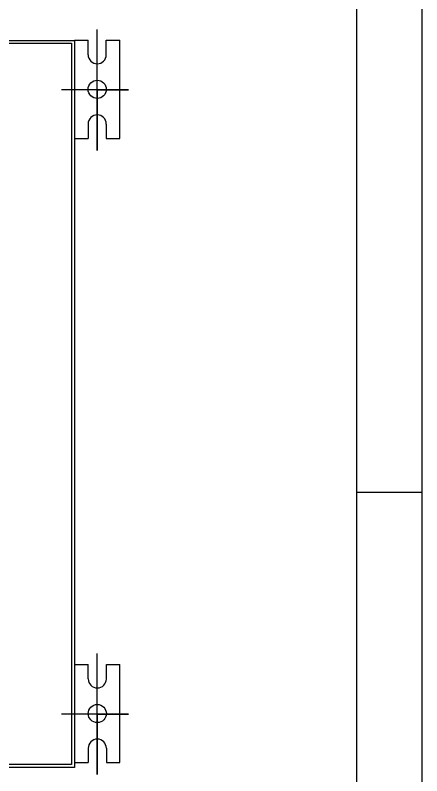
# Model space of a CAD drawing. Header units: inches. Extents: x 784 to 2184505, y 7 to 371504.
# Drawn here: x 195421 to 205116, y 156556 to 174679 of the extents above; entities that cross this region are included whole.
import ezdxf

# ---------------------------------------------------------------- set-up
doc = ezdxf.new("R2010")
doc.units = ezdxf.units.IN
doc.header["$MEASUREMENT"] = 0
doc.layers.add('SHEET', color=10, linetype='Continuous')

# ---------------------------------------------------------------- blocks, each defined once
blk = doc.blocks.new('YY')
at = {"color": 0, "ltscale": 20}
for p, q in [((-1695.61, -3892.26), (-1695.61, -3825.66)), ((-1708.11, -3831.65), (-1708.11, -3885.65)), ((-1708.11, -3831.65), (-1700.61, -3831.65)), ((-1700.61, -3839.58), (-1700.61, -3831.65)), ((-1690.61, -3839.58), (-1690.61, -3831.65)), ((-1690.61, -3831.65), (-1683.11, -3831.65)), ((-1678.38, -3858.96), (-1715.25, -3858.96)), ((-1695.61, -3858.65), (-1695.61, -3892.26)), ((-1695.61, -3858.96), (-1678.38, -3858.96)), ((-1700.61, -3877.72), (-1700.61, -3885.65)), ((-1690.61, -3877.72), (-1690.61, -3885.65)), ((-1708.11, -3885.65), (-1700.61, -3885.65)), ((-1690.61, -3885.65), (-1683.11, -3885.65))]:
    blk.add_line(p, q, dxfattribs=at)
blk.add_line((-1683.11, -3885.65), (-1683.11, -3831.65))
blk.add_circle((-1695.61, -3858.65), 5, dxfattribs=at)
for centre, start, end in [((-1695.61, -3839.58), 180, 0), ((-1695.61, -3877.72), 0, 180)]:
    blk.add_arc(centre, 5, start, end, dxfattribs=at)

msp = doc.modelspace()

# ---------------------------------------------------------------- linework, layer by layer
at = {"color": 0, "ltscale": 20}
for p, q in [((196834.51457, 174079.12096, 6066.45786), (196834.51457, 171739.89912, 6066.45786)), ((196834.51457, 159090.7736, 6066.45786), (196834.51457, 156751.55176, 6066.45786))]:
    msp.add_line(p, q, dxfattribs=at)
at = {"color": 0, "ltscale": 20, "elevation": 6066.45786}
for points in [[(183838.83767, 174079.12096), (196834.51457, 174079.12096), (196834.51457, 156751.55176), (183838.83767, 156751.55176)], [(183908.14795, 174009.81069), (196765.2043, 174009.81069), (196765.2043, 156820.86203), (183908.14795, 156820.86203)]]:
    msp.add_lwpolyline(points, close=True, dxfattribs=at)
at = {"layer": 'SHEET', "color": 124, "linetype": 'Continuous', "true_color": 0x00a183}
msp.add_line((203567.61843, 104500.38795, 12132.91572), (203567.61843, 192748.30624, 12132.91572), dxfattribs=at)
at = {"layer": 'SHEET', "color": 0, "linetype": 'Continuous'}
msp.add_line((205110.88776, 163305.72163, 12132.91572), (203567.61843, 163305.96783, 12132.91572), dxfattribs=at)
at = {"layer": 'SHEET', "color": 124, "linetype": 'Continuous', "true_color": 0x00a183, "elevation": 12132.91572}
msp.add_lwpolyline([(205115.82752, 102788.47582), (76614.47282, 102788.47582), (76614.47282, 194269.90309), (205115.82752, 194269.90309)], close=True, dxfattribs=at)

# ---------------------------------------------------------------- block references
at = {"xscale": 43.31892301124515, "yscale": 43.31892301124515, "zscale": 43.31892301124515}
for p in [(270828.12264, 340064.8217, 6066.45786), (270829.66343, 325191.1481, 6066.45786)]:
    msp.add_blockref('YY', p, dxfattribs=at)

doc.saveas('drawing.dxf')
